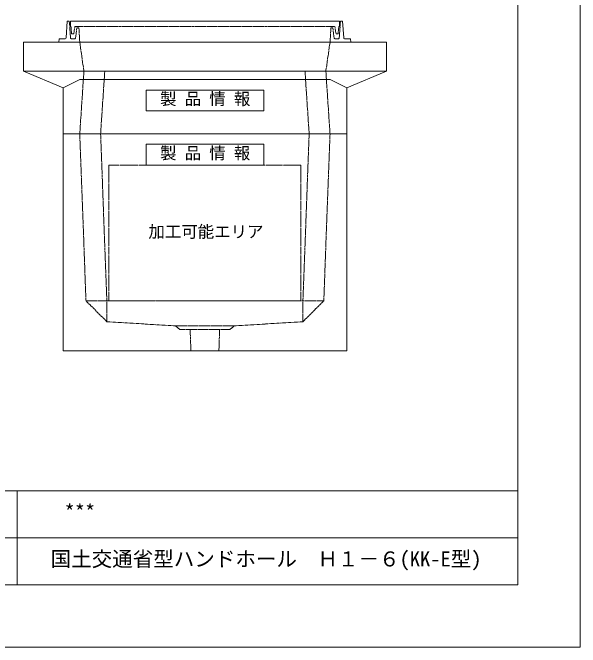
# Model space of a CAD drawing. Units: millimetres, scale not verified. Extents: x -2228 to 2228, y -1575 to 1575.
# Drawn here: x 867 to 2228, y -1575 to -55 of the extents above; entities that cross this region are included whole.
import ezdxf
from ezdxf.enums import TextEntityAlignment as Align

# ---------------------------------------------------------------- set-up
doc = ezdxf.new("R2010")
doc.units = ezdxf.units.MM
doc.header["$LTSCALE"] = 10
doc.linetypes.add('LONG_DASHED1', pattern=[7, 6, -1])
doc.linetypes.add('LONG_DOUBLE_CHAIN', pattern=[21.8, 18, -1, 0.6, -0.6, 0.6, -1])
for name, color, linetype, lineweight in [('0-0_D-TTL', 7, 'Continuous', 9), ('0-1_Defpoints', 7, 'Continuous', 9), ('0-2_D-TTL-FRAM1', 134, 'Continuous', 9), ('0-3_D-TTL-TXT', 7, 'Continuous', 9), ('0-5_D-STR', 7, 'LONG_DASHED1', 9), ('0-6_D-STR-STR1', 7, 'LONG_DASHED1', 9), ('0-9_D-STR-STR5', 1, 'LONG_DOUBLE_CHAIN', 9), ('0-A_D-STR-STR4', 134, 'LONG_DASHED1', 9)]:
    doc.layers.add(name, color=color, linetype=linetype, lineweight=lineweight)
doc.styles.add('ＭＳ ゴシック', font='')
doc.styles.get('ＭＳ ゴシック').set_extended_font_data('MS Gothic')

# ---------------------------------------------------------------- blocks, each defined once
blk = doc.blocks.new('A$C4DE05FD1')
at = {"layer": '0-0_D-TTL', "color": 134}
for p in [(57400, 38000), (2000, 2000)]:
    blk.add_line(p, (57400, 2000), dxfattribs=at)
at = {"layer": '0-1_Defpoints', "color": 134}
for p in [(59400, 42000), (0, 0)]:
    blk.add_line(p, (59400, 0), dxfattribs=at)
at = {"layer": '0-2_D-TTL-FRAM1'}
for p, q in [((19400, 5000), (57400, 5000)), ((41400, 5000), (41400, 2000)), ((32400, 3500), (57400, 3500))]:
    blk.add_line(p, q, dxfattribs=at)
blk = doc.blocks.new('A$C269A4DFD')
at = {"layer": '0-A_D-STR-STR4', "linetype": 'Continuous'}
for p, q in [((-3300, 500), (-3327.8, 98.6)), ((-3250, 500), (-3300, 500)), ((-3225, 500), (3225, 500)), ((-3490, 80), (-3500, 0)), ((-3500, 0), (3500, 0)), ((-3347.8, 80), (-3490, 80))]:
    blk.add_line(p, q, dxfattribs=at)
at = {"layer": '0-A_D-STR-STR4'}
for p, q in [((-3221.3, 98.6), (-3250, 500)), ((-3225, 500), (-3225, 370)), ((3221.3, 98.6), (3250, 500)), ((-3225, 370), (-3219.2, 370)), ((-3209.2, 360.9), (-3195, 200)), ((-3145, 200), (-3115, 370)), ((-3115, 370), (3115, 370)), ((-3070, 340), (-3098, 97.7)), ((-3020, 340), (-3070, 340)), ((-3000, 0), (-3020, 340)), ((-3195, 200), (-3145, 200)), ((-3117.8, 80), (-3201.4, 80)), ((3117.8, 80), (3201.4, 80))]:
    blk.add_line(p, q, dxfattribs=at)
for points in [[(3225, 500), (3225, 370), (3219.2, 370)], [(3000, 0), (3020, 340), (3070, 340), (3098, 97.7)], [(3209.2, 360.9), (3195, 200), (3145, 200), (3115, 370)]]:
    blk.add_lwpolyline(points, dxfattribs=at)
at = {"layer": '0-A_D-STR-STR4', "linetype": 'Continuous'}
for points in [[(3250, 500), (3300, 500), (3327.8, 98.6)], [(3347.8, 80), (3490, 80), (3500, 0)]]:
    blk.add_lwpolyline(points, dxfattribs=at)
at = {"layer": '0-A_D-STR-STR4'}
for centre, radius, start, end in [((-3219.2, 360), 10, 5.04245, 90), ((3219.2, 360), 10, 90, 174.95755), ((-3201.4, 100), 20, 184.08562, 270), ((-3117.8, 100), 20, 270, 353.41806), ((3117.8, 100), 20, 186.58194, 270), ((3201.4, 100), 20, 270, 355.91438)]:
    blk.add_arc(centre, radius, start, end, dxfattribs=at)
at = {"layer": '0-A_D-STR-STR4', "linetype": 'Continuous'}
for centre, start, end in [((-3347.8, 100), 270, 356.0372), ((3347.8, 100), 183.9628, 270)]:
    blk.add_arc(centre, 20, start, end, dxfattribs=at)
blk = doc.blocks.new('A$C3FC15DFF')
at = {"layer": '0-6_D-STR-STR1', "linetype": 'Continuous'}
blk.add_lwpolyline([(-1410, 0), (1410, 0), (1410, -500), (-1410, -500)], close=True, dxfattribs=at)
at = {"layer": '0-6_D-STR-STR1', "style": 'ＭＳ ゴシック'}
blk.add_text('製 品 情 報', height=288.6, dxfattribs=at).set_placement((-1074.8, -441.3), align=Align.BOTTOM_LEFT)
blk = doc.blocks.new('A$C229041C4')
at = {"layer": '0-5_D-STR', "linetype": 'Continuous'}
for p, q in [((-4350, 2200), (4350, 2200)), ((-4350, 1500), (-4350, 2200)), ((4350, 2200), (4350, 1500)), ((-4350, 1500), (4350, 1500)), ((-3400, 1100), (-4350, 1500)), ((3400, 1100), (4350, 1500)), ((-3400, 1100), (-3000, 1300)), ((-3000, 1300), (3000, 1300)), ((3400, 1100), (3000, 1300)), ((-3400, 0), (-3400, 1100)), ((3400, 0), (3400, 1100)), ((-3400, 0), (3400, 0))]:
    blk.add_line(p, q, dxfattribs=at)
at = {"layer": '0-5_D-STR'}
for p, q in [((-3000, 2200), (-2900, 1500)), ((3000, 2200), (2900, 1500)), ((-2900, 1500), (-3000, 0)), ((-2400, 1500), (-2500, 0)), ((2400, 1500), (2500, 0)), ((2900, 1500), (3000, 0))]:
    blk.add_line(p, q, dxfattribs=at)
at = {"layer": '0-6_D-STR-STR1'}
blk.add_blockref('A$C3FC15DFF', (0, 1050), dxfattribs=at)
blk = doc.blocks.new('A$C050E6840')
at = {"layer": '0-5_D-STR', "linetype": 'Continuous'}
for p in [(-3400, 0), (3400, -5200)]:
    blk.add_line(p, (3400, 0), dxfattribs=at)
at = {"layer": '0-5_D-STR'}
for p, q in [((-3000, 0), (-2850, -4000)), ((-2500, 0), (-2350, -4000)), ((2500, 0), (2350, -4000)), ((3000, 0), (2850, -4000)), ((-2350, -4500), (-2850, -4000)), ((-2850, -4000), (2850, -4000)), ((-2350, -4500), (-2350, -4000)), ((2350, -4500), (2850, -4000)), ((2350, -4500), (2350, -4000)), ((-2350, -4500), (-700, -4600)), ((2350, -4500), (700, -4600)), ((-600, -4690), (-700, -4600)), ((-700, -4600), (700, -4600)), ((-600, -4690), (600, -4690)), ((-336.2, -5200), (-352.5, -4690)), ((336.2, -5200), (352.5, -4690)), ((600, -4690), (700, -4600))]:
    blk.add_line(p, q, dxfattribs=at)
at = {"layer": '0-5_D-STR', "linetype": 'Continuous'}
blk.add_lwpolyline([(3400, -5200), (-3400, -5200), (-3400, 0)], dxfattribs=at)
at = {"layer": '0-9_D-STR-STR5'}
for p, q in [((2300, -750), (2300, -4000)), ((2300, -4000), (-2300, -4000))]:
    blk.add_line(p, q, dxfattribs=at)
blk.add_lwpolyline([(2300, -750), (-2300, -750), (-2300, -4000)], dxfattribs=at)
at = {"layer": '0-6_D-STR-STR1'}
blk.add_blockref('A$C3FC15DFF', (0, -250), dxfattribs=at)

msp = doc.modelspace()

# ---------------------------------------------------------------- block references
at = {"layer": '0-0_D-TTL', "xscale": 0.075, "yscale": 0.075}
msp.add_blockref('A$C4DE05FD1', (-2227.5, -1575), dxfattribs=at)
at = {"layer": '0-5_D-STR', "xscale": 0.1, "yscale": 0.1}
for name in ['A$C229041C4', 'A$C050E6840']:
    msp.add_blockref(name, (1327.5, -345), dxfattribs=at)
at = {"layer": '0-A_D-STR-STR4', "xscale": 0.1, "yscale": 0.1}
msp.add_blockref('A$C269A4DFD', (1327.5, -125), dxfattribs=at)

# ---------------------------------------------------------------- texts
at = {"layer": '0-3_D-TTL-TXT', "style": 'ＭＳ ゴシック'}
for s, p in [('***', (990.99, -1279.65)), ('国土交通省型ハンドホール\u3000Ｈ１－６(KK-E型)', (957.75, -1392.15))]:
    msp.add_text(s, height=36.07, dxfattribs=at).set_placement(p, align=Align.BOTTOM_LEFT)
at = {"layer": '0-9_D-STR-STR5', "style": 'ＭＳ ゴシック'}
msp.add_text('加工可能エリア', height=28.89, dxfattribs=at).set_placement((1192.16, -602.32), align=Align.BOTTOM_LEFT)

doc.saveas('drawing.dxf')
